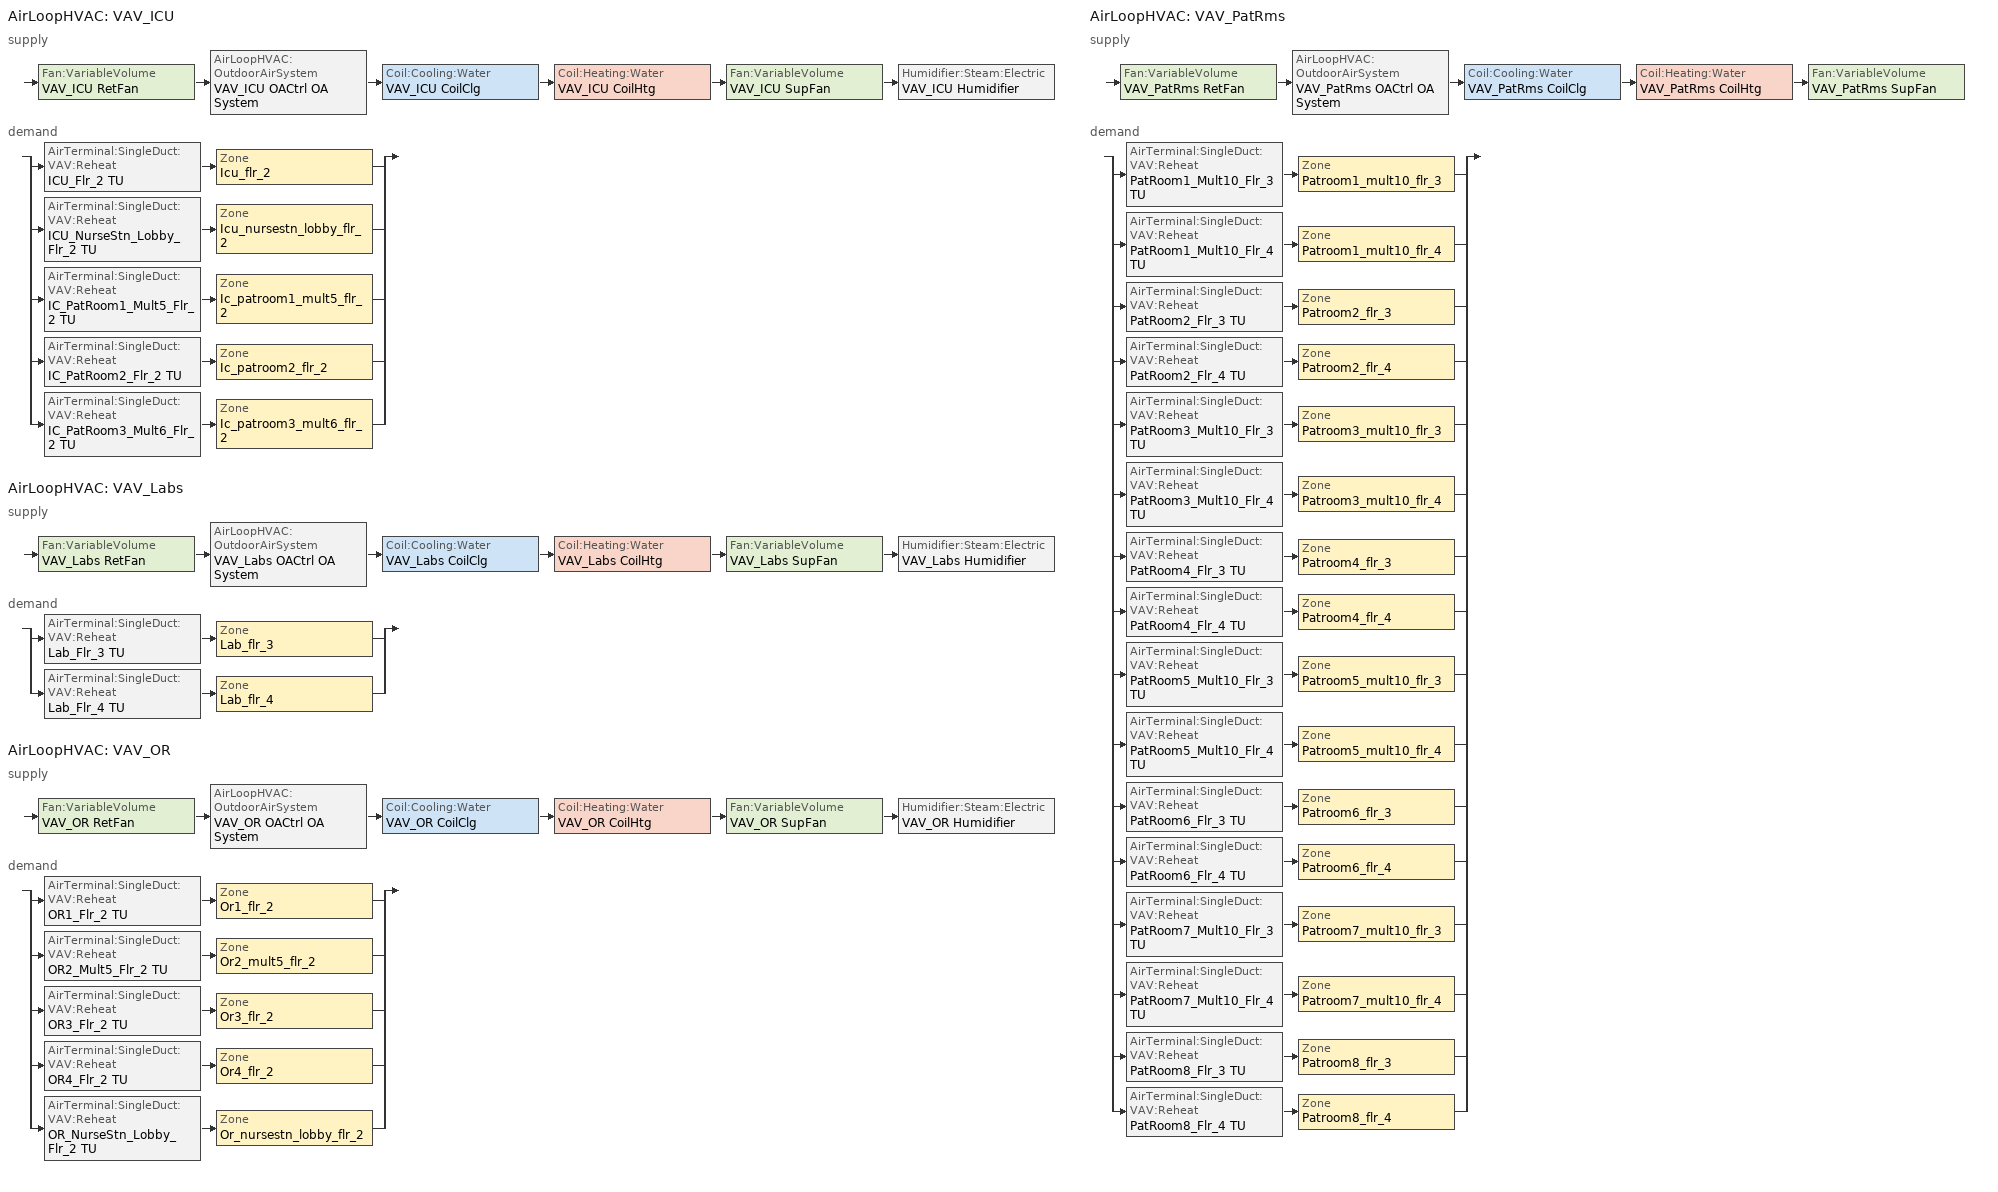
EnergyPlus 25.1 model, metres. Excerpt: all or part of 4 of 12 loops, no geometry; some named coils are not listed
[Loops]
AirLoopHVAC 'VAV_ICU'
 supply: Fan:VariableVolume 'VAV_ICU RetFan' > AirLoopHVAC:OutdoorAirSystem 'VAV_ICU OACtrl OA System' > Coil:Cooling:Water 'VAV_ICU CoilClg' > Coil:Heating:Water 'VAV_ICU CoilHtg' > Fan:VariableVolume 'VAV_ICU SupFan' > Humidifier:Steam:Electric 'VAV_ICU Humidifier'
 demand: split
  | AirTerminal:SingleDuct:VAV:Reheat 'ICU_Flr_2 TU' > Zone 'Icu_flr_2'
  | AirTerminal:SingleDuct:VAV:Reheat 'ICU_NurseStn_Lobby_Flr_2 TU' > Zone 'Icu_nursestn_lobby_flr_2'
  | AirTerminal:SingleDuct:VAV:Reheat 'IC_PatRoom1_Mult5_Flr_2 TU' > Zone 'Ic_patroom1_mult5_flr_2'
  | AirTerminal:SingleDuct:VAV:Reheat 'IC_PatRoom2_Flr_2 TU' > Zone 'Ic_patroom2_flr_2'
  | AirTerminal:SingleDuct:VAV:Reheat 'IC_PatRoom3_Mult6_Flr_2 TU' > Zone 'Ic_patroom3_mult6_flr_2'
AirLoopHVAC 'VAV_Labs'
 supply: Fan:VariableVolume 'VAV_Labs RetFan' > AirLoopHVAC:OutdoorAirSystem 'VAV_Labs OACtrl OA System' > Coil:Cooling:Water 'VAV_Labs CoilClg' > Coil:Heating:Water 'VAV_Labs CoilHtg' > Fan:VariableVolume 'VAV_Labs SupFan' > Humidifier:Steam:Electric 'VAV_Labs Humidifier'
 demand: split
  | AirTerminal:SingleDuct:VAV:Reheat 'Lab_Flr_3 TU' > Zone 'Lab_flr_3'
  | AirTerminal:SingleDuct:VAV:Reheat 'Lab_Flr_4 TU' > Zone 'Lab_flr_4'
AirLoopHVAC 'VAV_OR'
 supply: Fan:VariableVolume 'VAV_OR RetFan' > AirLoopHVAC:OutdoorAirSystem 'VAV_OR OACtrl OA System' > Coil:Cooling:Water 'VAV_OR CoilClg' > Coil:Heating:Water 'VAV_OR CoilHtg' > Fan:VariableVolume 'VAV_OR SupFan' > Humidifier:Steam:Electric 'VAV_OR Humidifier'
 demand: split
  | AirTerminal:SingleDuct:VAV:Reheat 'OR1_Flr_2 TU' > Zone 'Or1_flr_2'
  | AirTerminal:SingleDuct:VAV:Reheat 'OR2_Mult5_Flr_2 TU' > Zone 'Or2_mult5_flr_2'
  | AirTerminal:SingleDuct:VAV:Reheat 'OR3_Flr_2 TU' > Zone 'Or3_flr_2'
  | AirTerminal:SingleDuct:VAV:Reheat 'OR4_Flr_2 TU' > Zone 'Or4_flr_2'
  | AirTerminal:SingleDuct:VAV:Reheat 'OR_NurseStn_Lobby_Flr_2 TU' > Zone 'Or_nursestn_lobby_flr_2'
AirLoopHVAC 'VAV_PatRms'
 supply: Fan:VariableVolume 'VAV_PatRms RetFan' > AirLoopHVAC:OutdoorAirSystem 'VAV_PatRms OACtrl OA System' > Coil:Cooling:Water 'VAV_PatRms CoilClg' > Coil:Heating:Water 'VAV_PatRms CoilHtg' > Fan:VariableVolume 'VAV_PatRms SupFan'
 demand: split
  | AirTerminal:SingleDuct:VAV:Reheat 'PatRoom1_Mult10_Flr_3 TU' > Zone 'Patroom1_mult10_flr_3'
  | AirTerminal:SingleDuct:VAV:Reheat 'PatRoom1_Mult10_Flr_4 TU' > Zone 'Patroom1_mult10_flr_4'
  | AirTerminal:SingleDuct:VAV:Reheat 'PatRoom2_Flr_3 TU' > Zone 'Patroom2_flr_3'
  | AirTerminal:SingleDuct:VAV:Reheat 'PatRoom2_Flr_4 TU' > Zone 'Patroom2_flr_4'
  | AirTerminal:SingleDuct:VAV:Reheat 'PatRoom3_Mult10_Flr_3 TU' > Zone 'Patroom3_mult10_flr_3'
  | AirTerminal:SingleDuct:VAV:Reheat 'PatRoom3_Mult10_Flr_4 TU' > Zone 'Patroom3_mult10_flr_4'
  | AirTerminal:SingleDuct:VAV:Reheat 'PatRoom4_Flr_3 TU' > Zone 'Patroom4_flr_3'
  | AirTerminal:SingleDuct:VAV:Reheat 'PatRoom4_Flr_4 TU' > Zone 'Patroom4_flr_4'
  | AirTerminal:SingleDuct:VAV:Reheat 'PatRoom5_Mult10_Flr_3 TU' > Zone 'Patroom5_mult10_flr_3'
  | AirTerminal:SingleDuct:VAV:Reheat 'PatRoom5_Mult10_Flr_4 TU' > Zone 'Patroom5_mult10_flr_4'
  | AirTerminal:SingleDuct:VAV:Reheat 'PatRoom6_Flr_3 TU' > Zone 'Patroom6_flr_3'
  | AirTerminal:SingleDuct:VAV:Reheat 'PatRoom6_Flr_4 TU' > Zone 'Patroom6_flr_4'
  | AirTerminal:SingleDuct:VAV:Reheat 'PatRoom7_Mult10_Flr_3 TU' > Zone 'Patroom7_mult10_flr_3'
  | AirTerminal:SingleDuct:VAV:Reheat 'PatRoom7_Mult10_Flr_4 TU' > Zone 'Patroom7_mult10_flr_4'
  | AirTerminal:SingleDuct:VAV:Reheat 'PatRoom8_Flr_3 TU' > Zone 'Patroom8_flr_3'
  | AirTerminal:SingleDuct:VAV:Reheat 'PatRoom8_Flr_4 TU' > Zone 'Patroom8_flr_4'
[SizingPeriod:DesignDay] Day of Month=21; Dry-Bulb Temperature Range Modifier Type=DefaultMultipliers; Humidity Condition Type=WetBulb; Barometric Pressure {Pa}=101284; Wind Speed {m/s}=2.3; Rain Indicator=No; Snow Indicator=No; Daylight Saving Time Indicator=No
Name | Month | Day Type | Maximum Dry-Bulb Temperature {C} | Daily Dry-Bulb Temperature Range {deltaC} | Wetbulb or DewPoint at Maximum Dry-Bulb {C} | Wind Direction {deg} | Solar Model Indicator | ASHRAE Clear Sky Optical Depth for Beam Irradiance (taub) | ASHRAE Clear Sky Optical Depth for Diffuse Irradiance (taud) | Sky Clearness
SACRAMENTO EXECUTIVE  October .4% Condns DB=>MCWB | 10 | SummerDesignDay | 33.5 | 14.6 | 18.2 | 220 | ASHRAETau | 0.345 | 2.463
SACRAMENTO EXECUTIVE  September .4% Condns DB=>MCWB | 9 | SummerDesignDay | 37.9 | 16.8 | 19.8 | 220 | ASHRAETau | 0.351 | 2.437
SACRAMENTO EXECUTIVE Ann Htg 99.6% Condns DB | 12 | WinterDesignDay | -0.3 | 0 | -0.3 | 330 | ASHRAEClearSky |  |  | 0
[DesignSpecification:OutdoorAir] Outdoor Air Method=Maximum; Outdoor Air Flow per Person {m3/s-person}=0.00707921; Outdoor Air Flow Air Changes per Hour {1/hr}=0
Name | Outdoor Air Flow per Zone Floor Area {m3/s-m2} | Outdoor Air Flow per Zone {m3/s} | Outdoor Air Schedule
DSOA_Icu_nursestn_lobby_flr_2; DSOA_Or_nursestn_lobby_flr_2; DSOA_Icu_flr_2; DSOA_Ic_patroom1_mult5_flr_2; DSOA_Ic_patroom2_flr_2; DSOA_Ic_patroom3_mult6_flr_2 | 0.0023876 | 0 | HospitalHealth24/7HVACAvail
DSOA_Lab_flr_3; DSOA_Lab_flr_4 | 0.0023876 | 1.34518 | HospitalHealthHVACAvail
DSOA_Or1_flr_2; DSOA_Or2_mult5_flr_2; DSOA_Or3_flr_2; DSOA_Or4_flr_2 | 0.00472441 | 0 | HospitalHealthHVACAvail
DSOA_Patroom1_mult10_flr_3; DSOA_Patroom1_mult10_flr_4; DSOA_Patroom2_flr_3; DSOA_Patroom2_flr_4; DSOA_Patroom3_mult10_flr_3; DSOA_Patroom3_mult10_flr_4; DSOA_Patroom4_flr_3; DSOA_Patroom4_flr_4; DSOA_Patroom5_mult10_flr_3; DSOA_Patroom5_mult10_flr_4; DSOA_Patroom6_flr_3; DSOA_Patroom6_flr_4; DSOA_Patroom7_mult10_flr_3; DSOA_Patroom7_mult10_flr_4; DSOA_Patroom8_flr_3; DSOA_Patroom8_flr_4 | 0.0023876 | 0 | HospitalPatient24/7HVACAvail
[Sizing:Zone] Zone Cooling Design Supply Air Temperature Input Method=TemperatureDifference; Zone Cooling Design Supply Air Temperature {C}=14; Zone Heating Design Supply Air Temperature Input Method=TemperatureDifference; Zone Heating Design Supply Air Temperature {C}=40; Zone Heating Design Supply Air Temperature Difference {deltaC}=13.8889; Zone Cooling Design Supply Air Humidity Ratio {kgWater/kgDryAir}=0.0085; Zone Heating Design Supply Air Humidity Ratio {kgWater/kgDryAir}=0.008; Cooling Design Air Flow Method=DesignDay; Cooling Design Air Flow Rate {m3/s}=0; Cooling Minimum Air Flow per Zone Floor Area {m3/s-m2}=0; Cooling Minimum Air Flow {m3/s}=0; Cooling Minimum Air Flow Fraction=0; Heating Design Air Flow Method=DesignDay; Heating Design Air Flow Rate {m3/s}=0; Heating Maximum Air Flow per Zone Floor Area {m3/s-m2}=0; Heating Maximum Air Flow {m3/s}=0; Account for Dedicated Outdoor Air System=No; Zone Load Sizing Method=Sensible Load Only No Latent Load; Zone Latent Cooling Design Supply Air Humidity Ratio Input Method=HumidityRatioDifference; Zone Cooling Design Supply Air Humidity Ratio Difference {kgWater/kgDryAir}=0.005; Zone Latent Heating Design Supply Air Humidity Ratio Input Method=HumidityRatioDifference; Zone Humidification Design Supply Air Humidity Ratio Difference {kgWater/kgDryAir}=0.005
Name | Zone Cooling Design Supply Air Temperature Difference {deltaC} | Design Specification Outdoor Air Object | Heating Maximum Air Flow Fraction | Zone Cooling Sizing Factor
ICU_Flr_2 | 11.1111 | DSOA_ICU_Flr_2 | 0.999893
ICU_NurseStn_Lobby_Flr_2 | 8.33333 | DSOA_ICU_NurseStn_Lobby_Flr_2 | 0.5
IC_PatRoom1_Mult5_Flr_2 | 11.1111 | DSOA_IC_PatRoom1_Mult5_Flr_2 | 0.996835
IC_PatRoom2_Flr_2 | 11.1111 | DSOA_IC_PatRoom2_Flr_2 | 0.997625
IC_PatRoom3_Mult6_Flr_2 | 11.1111 | DSOA_IC_PatRoom3_Mult6_Flr_2 | 0.996835
Lab_Flr_3 | 8.33333 | DSOA_Lab_Flr_3 | 1
Lab_Flr_4 | 8.33333 | DSOA_Lab_Flr_4 | 1
OR1_Flr_2 | 8.33333 | DSOA_OR1_Flr_2 | 0.999793 | 2
OR2_Mult5_Flr_2 | 8.33333 | DSOA_OR2_Mult5_Flr_2 | 0.999643 | 2
OR3_Flr_2 | 8.33333 | DSOA_OR3_Flr_2 | 0.999643 | 2
OR4_Flr_2 | 8.33333 | DSOA_OR4_Flr_2 | 0.999946 | 2
OR_NurseStn_Lobby_Flr_2 | 11.1111 | DSOA_OR_NurseStn_Lobby_Flr_2 | 0.999915 | 2
PatRoom1_Mult10_Flr_3 | 11.1111 | DSOA_PatRoom1_Mult10_Flr_3 | 0.995261
PatRoom1_Mult10_Flr_4 | 11.1111 | DSOA_PatRoom1_Mult10_Flr_4 | 0.995261
PatRoom2_Flr_3 | 11.1111 | DSOA_PatRoom2_Flr_3 | 0.933333
PatRoom2_Flr_4 | 11.1111 | DSOA_PatRoom2_Flr_4 | 0.933333
PatRoom3_Mult10_Flr_3 | 11.1111 | DSOA_PatRoom3_Mult10_Flr_3 | 0.995098
PatRoom3_Mult10_Flr_4 | 11.1111 | DSOA_PatRoom3_Mult10_Flr_4 | 0.995098
PatRoom4_Flr_3 | 11.1111 | DSOA_PatRoom4_Flr_3 | 0.933333
PatRoom4_Flr_4 | 11.1111 | DSOA_PatRoom4_Flr_4 | 0.933333
PatRoom5_Mult10_Flr_3 | 11.1111 | DSOA_PatRoom5_Mult10_Flr_3 | 0.995261
PatRoom5_Mult10_Flr_4 | 11.1111 | DSOA_PatRoom5_Mult10_Flr_4 | 0.995261
PatRoom6_Flr_3 | 11.1111 | DSOA_PatRoom6_Flr_3 | 0.933333
PatRoom6_Flr_4 | 11.1111 | DSOA_PatRoom6_Flr_4 | 0.933333
PatRoom7_Mult10_Flr_3 | 11.1111 | DSOA_PatRoom7_Mult10_Flr_3 | 0.995098
PatRoom7_Mult10_Flr_4 | 11.1111 | DSOA_PatRoom7_Mult10_Flr_4 | 0.995098
PatRoom8_Flr_3 | 11.1111 | DSOA_PatRoom8_Flr_3 | 0.933333
PatRoom8_Flr_4 | 11.1111 | DSOA_PatRoom8_Flr_4 | 0.933333
[Sizing:System] Central Heating Maximum System Air Flow Ratio=autosize; Preheat Design Temperature {C}=5.68434e-14; Preheat Design Humidity Ratio {kgWater/kgDryAir}=0; Precool Design Temperature {C}=5.68434e-14; Precool Design Humidity Ratio {kgWater/kgDryAir}=0; Central Heating Design Supply Air Temperature {C}=18.3333; Type of Zone Sum to Use=Coincident; 100% Outdoor Air in Cooling=No; 100% Outdoor Air in Heating=No; Central Cooling Design Supply Air Humidity Ratio {kgWater/kgDryAir}=0.0085; Central Heating Design Supply Air Humidity Ratio {kgWater/kgDryAir}=0.008; Cooling Supply Air Flow Rate Method=DesignDay; Cooling Supply Air Flow Rate {m3/s}=0; Cooling Supply Air Flow Rate Per Floor Area {m3/s-m2}=0.00996765; Cooling Fraction of Autosized Cooling Supply Air Flow Rate=1; Cooling Supply Air Flow Rate Per Unit Cooling Capacity {m3/s-W}=3.94755e-05; Heating Supply Air Flow Rate Method=DesignDay; Heating Supply Air Flow Rate {m3/s}=0; Heating Supply Air Flow Rate Per Floor Area {m3/s-m2}=0.00996765; Heating Fraction of Autosized Heating Supply Air Flow Rate=1; Heating Fraction of Autosized Cooling Supply Air Flow Rate=1; Heating Supply Air Flow Rate Per Unit Heating Capacity {m3/s-W}=3.15882e-05; System Outdoor Air Method=ZoneSum; Zone Maximum Outdoor Air Fraction=1; Cooling Design Capacity Method=CoolingDesignCapacity; Cooling Design Capacity {W}=Autosize; Cooling Design Capacity Per Floor Area {W/m2}=234.7; Fraction of Autosized Cooling Design Capacity=1; Heating Design Capacity Method=HeatingDesignCapacity; Heating Design Capacity {W}=Autosize; Heating Design Capacity Per Floor Area {W/m2}=157; Fraction of Autosized Heating Design Capacity=1; Central Cooling Capacity Control Method=OnOff
Name | Type of Load to Size On | Design Outdoor Air Flow Rate {m3/s} | Central Cooling Design Supply Air Temperature {C}
VAV_ICU | Total | Autosize | 12.7778
VAV_Labs | Total | Autosize | 15.5556
VAV_OR | Total | autosize | 12.7778
VAV_PatRms | Sensible | Autosize | 12.7778
[AirTerminal:SingleDuct:VAV:Reheat] Availability Schedule=Always On Discrete; Maximum Air Flow Rate {m3/s}=Autosize; Zone Minimum Air Flow Input Method=Constant; Constant Minimum Air Flow Fraction=0.3; Maximum Hot Water or Steam Flow Rate {m3/s}=Autosize; Minimum Hot Water or Steam Flow Rate {m3/s}=0; Convergence Tolerance=0.001; Maximum Flow Fraction During Reheat=0.5; Maximum Reheat Air Temperature {C}=35
Name | Fixed Minimum Air Flow Rate {m3/s} | Reheat Coil | Damper Heating Action
ICU_Flr_2 TU | autosize | ICU_Flr_2 RhtCoil | ReverseWithLimits
ICU_NurseStn_Lobby_Flr_2 TU | autosize | ICU_NurseStn_Lobby_Flr_2 RhtCoil | ReverseWithLimits
IC_PatRoom1_Mult5_Flr_2 TU | autosize | IC_PatRoom1_Mult5_Flr_2 RhtCoil | ReverseWithLimits
IC_PatRoom2_Flr_2 TU | autosize | IC_PatRoom2_Flr_2 RhtCoil | ReverseWithLimits
IC_PatRoom3_Mult6_Flr_2 TU | autosize | IC_PatRoom3_Mult6_Flr_2 RhtCoil | ReverseWithLimits
Lab_Flr_3 TU | autosize | Lab_Flr_3 RhtCoil | Normal
Lab_Flr_4 TU | autosize | Lab_Flr_4 RhtCoil | Normal
OR1_Flr_2 TU | 1.32071 | OR1_Flr_2 RhtCoil | ReverseWithLimits
OR2_Mult5_Flr_2 TU | 6.60254 | OR2_Mult5_Flr_2 RhtCoil | ReverseWithLimits
OR3_Flr_2 TU | 1.32051 | OR3_Flr_2 RhtCoil | ReverseWithLimits
OR4_Flr_2 TU | 5.28317 | OR4_Flr_2 RhtCoil | ReverseWithLimits
OR_NurseStn_Lobby_Flr_2 TU | 5.52226 | OR_NurseStn_Lobby_Flr_2 RhtCoil | ReverseWithLimits
PatRoom1_Mult10_Flr_3 TU | autosize | PatRoom1_Mult10_Flr_3 RhtCoil | ReverseWithLimits
PatRoom1_Mult10_Flr_4 TU | autosize | PatRoom1_Mult10_Flr_4 RhtCoil | ReverseWithLimits
PatRoom2_Flr_3 TU | autosize | PatRoom2_Flr_3 RhtCoil | ReverseWithLimits
PatRoom2_Flr_4 TU | autosize | PatRoom2_Flr_4 RhtCoil | ReverseWithLimits
PatRoom3_Mult10_Flr_3 TU | autosize | PatRoom3_Mult10_Flr_3 RhtCoil | ReverseWithLimits
PatRoom3_Mult10_Flr_4 TU | autosize | PatRoom3_Mult10_Flr_4 RhtCoil | ReverseWithLimits
PatRoom4_Flr_3 TU | autosize | PatRoom4_Flr_3 RhtCoil | ReverseWithLimits
PatRoom4_Flr_4 TU | autosize | PatRoom4_Flr_4 RhtCoil | ReverseWithLimits
PatRoom5_Mult10_Flr_3 TU | autosize | PatRoom5_Mult10_Flr_3 RhtCoil | ReverseWithLimits
PatRoom5_Mult10_Flr_4 TU | autosize | PatRoom5_Mult10_Flr_4 RhtCoil | ReverseWithLimits
PatRoom6_Flr_3 TU | autosize | PatRoom6_Flr_3 RhtCoil | ReverseWithLimits
PatRoom6_Flr_4 TU | autosize | PatRoom6_Flr_4 RhtCoil | ReverseWithLimits
PatRoom7_Mult10_Flr_3 TU | autosize | PatRoom7_Mult10_Flr_3 RhtCoil | ReverseWithLimits
PatRoom7_Mult10_Flr_4 TU | autosize | PatRoom7_Mult10_Flr_4 RhtCoil | ReverseWithLimits
PatRoom8_Flr_3 TU | autosize | PatRoom8_Flr_3 RhtCoil | ReverseWithLimits
PatRoom8_Flr_4 TU | autosize | PatRoom8_Flr_4 RhtCoil | ReverseWithLimits
[Zone equipment]
ICU_Flr_2: ICU_Flr_2 TU
ICU_NurseStn_Lobby_Flr_2: ICU_NurseStn_Lobby_Flr_2 TU
IC_PatRoom1_Mult5_Flr_2: IC_PatRoom1_Mult5_Flr_2 TU
IC_PatRoom2_Flr_2: IC_PatRoom2_Flr_2 TU
IC_PatRoom3_Mult6_Flr_2: IC_PatRoom3_Mult6_Flr_2 TU
Lab_Flr_3: Lab_Flr_3 Thermal Zone PropExhFan, Lab_Flr_3 TU
Lab_Flr_4: Lab_Flr_4 Thermal Zone PropExhFan, Lab_Flr_4 TU
OR1_Flr_2: OR1_Flr_2 TU
OR2_Mult5_Flr_2: OR2_Mult5_Flr_2 TU
OR3_Flr_2: OR3_Flr_2 TU
OR4_Flr_2: OR4_Flr_2 TU
OR_NurseStn_Lobby_Flr_2: OR_NurseStn_Lobby_Flr_2 TU
PatRoom1_Mult10_Flr_3: PatRoom1_Mult10_Flr_3 TU
PatRoom1_Mult10_Flr_4: PatRoom1_Mult10_Flr_4 TU
PatRoom2_Flr_3: PatRoom2_Flr_3 TU
PatRoom2_Flr_4: PatRoom2_Flr_4 TU
PatRoom3_Mult10_Flr_3: PatRoom3_Mult10_Flr_3 TU
PatRoom3_Mult10_Flr_4: PatRoom3_Mult10_Flr_4 TU
PatRoom4_Flr_3: PatRoom4_Flr_3 TU
PatRoom4_Flr_4: PatRoom4_Flr_4 TU
PatRoom5_Mult10_Flr_3: PatRoom5_Mult10_Flr_3 TU
PatRoom5_Mult10_Flr_4: PatRoom5_Mult10_Flr_4 TU
PatRoom6_Flr_3: PatRoom6_Flr_3 TU
PatRoom6_Flr_4: PatRoom6_Flr_4 TU
PatRoom7_Mult10_Flr_3: PatRoom7_Mult10_Flr_3 TU
PatRoom7_Mult10_Flr_4: PatRoom7_Mult10_Flr_4 TU
PatRoom8_Flr_3: PatRoom8_Flr_3 TU
PatRoom8_Flr_4: PatRoom8_Flr_4 TU
[Fan:VariableVolume] Fan Total Efficiency=0.59; Pressure Rise {Pa}=939.27; Maximum Flow Rate {m3/s}=Autosize; Fan Power Minimum Flow Rate Input Method=Fraction; Fan Power Minimum Flow Fraction=0.25; Motor Efficiency=0.9; Motor In Airstream Fraction=1; Fan Power Coefficient 1=0.04076; Fan Power Coefficient 2=0.088045; Fan Power Coefficient 3=-0.072926; Fan Power Coefficient 4=0.94374; Fan Power Coefficient 5=0
Name | Availability Schedule
VAV_ICU RetFan; VAV_ICU SupFan; VAV_PatRms RetFan; VAV_PatRms SupFan | HospitalHealth24/7HVACAvail
VAV_Labs RetFan; VAV_Labs SupFan; VAV_OR RetFan; VAV_OR SupFan | HospitalHealthHVACAvail
[Fan:ZoneExhaust] Availability Schedule=HospitalHealthHVACAvail; Fan Total Efficiency=0.5549; Maximum Flow Rate {m3/s}=2.05297; Flow Fraction Schedule=LabExhaustVAVAutoSashCtrl; System Availability Manager Coupling Mode=Coupled; Balanced Exhaust Fraction Schedule=Off
Name | Pressure Rise {Pa}
Lab_Flr_3 Thermal Zone PropExhFan | 682.274
Lab_Flr_4 Thermal Zone PropExhFan | 955.184
[Coil:Cooling:Water] Availability Schedule=Always On Discrete; Design Water Flow Rate {m3/s}=autosize; Design Air Flow Rate {m3/s}=autosize; Design Inlet Water Temperature {C}=6.66667; Design Inlet Air Temperature {C}=Autosize; Design Outlet Air Temperature {C}=Autosize; Design Inlet Air Humidity Ratio {kgWater/kgDryAir}=Autosize; Design Outlet Air Humidity Ratio {kgWater/kgDryAir}=Autosize; Type of Analysis=SimpleAnalysis; Heat Exchanger Configuration=CrossFlow
VAV_ICU CoilClg; VAV_Labs CoilClg; VAV_OR CoilClg; VAV_PatRms CoilClg
[Coil:Heating:Water] Availability Schedule=Always On Discrete; U-Factor Times Area Value {W/K}=Autosize; Maximum Water Flow Rate {m3/s}=Autosize; Performance Input Method=NominalCapacity; Rated Capacity {W}=Autosize; Rated Inlet Water Temperature {C}=71.1111; Rated Inlet Air Temperature {C}=16.6; Rated Outlet Water Temperature {C}=48.8889; Rated Outlet Air Temperature {C}=32.2; Rated Ratio for Air and Water Convection=0.5
VAV_ICU CoilHtg; VAV_Labs CoilHtg; VAV_OR CoilHtg; VAV_PatRms CoilHtg
[Humidifier:Steam:Electric] Rated Capacity {m3/s}=autosize; Rated Power {W}=autosize; Rated Fan Power {W}=0; Standby Power {W}=0
Name | Availability Schedule
VAV_ICU Humidifier | HospitalHealth24/7HVACAvail
VAV_Labs Humidifier; VAV_OR Humidifier | Off
[HeatExchanger:AirToAir:SensibleAndLatent] Nominal Supply Air Flow Rate {m3/s}=autosize; Sensible Effectiveness at 100% Heating Air Flow=0.6; Latent Effectiveness at 100% Heating Air Flow=0; Sensible Effectiveness at 100% Cooling Air Flow=0.6; Latent Effectiveness at 100% Cooling Air Flow=0; Nominal Electric Power {W}=0; Supply Air Outlet Temperature Control=No; Heat Exchanger Type=Plate; Frost Control Type=None; Threshold Temperature {C}=1.7; Economizer Lockout=Yes
Name | Availability Schedule | Sensible Effectiveness of Heating Air Flow Curve | Sensible Effectiveness of Cooling Air Flow Curve
VAV_ICU HtRcvry | HospitalHealth24/7HVACAvail | VAV_ICU HtRcvry_1 | VAV_ICU HtRcvry_3
VAV_OR HtRcvry | HospitalHealthHVACAvail | VAV_OR HtRcvry_1 | VAV_OR HtRcvry_3
VAV_PatRms HtRcvry | HospitalHealthHVACAvail | VAV_PatRms HtRcvry_1 | VAV_PatRms HtRcvry_3
[Controller:WaterCoil] Actuator Variable=Flow; Controller Convergence Tolerance {deltaC}=0.1; Maximum Actuated Flow {m3/s}=autosize; Minimum Actuated Flow {m3/s}=0
Name | Control Variable | Action
Controller Water Coil 10; Controller Water Coil 12 | Temperature | Reverse
Controller Water Coil 9; Controller Water Coil 13; Controller Water Coil 7; Controller Water Coil 11 | Temperature | Normal
Controller Water Coil 14; Controller Water Coil 8 | TemperatureAndHumidityRatio | Reverse
[Controller:OutdoorAir] Minimum Outdoor Air Flow Rate {m3/s}=0; Maximum Outdoor Air Flow Rate {m3/s}=Autosize; Economizer Control Type=FixedDryBulb; Economizer Control Action Type=ModulateFlow; Economizer Maximum Limit Dry-Bulb Temperature {C}=23.8889; Economizer Maximum Limit Enthalpy {J/kg}=116300; Economizer Minimum Limit Dry-Bulb Temperature {C}=7.22222; Lockout Type=NoLockout; Minimum Limit Type=FixedMinimum; High Humidity Control=No; Control High Indoor Humidity Based on Outdoor Humidity Ratio=Yes; Heat Recovery Bypass Control Type=BypassWhenWithinEconomizerLimits; Economizer Operation Staging=InterlockedWithMechanicalCooling
Name | Minimum Outdoor Air Schedule | Maximum Fraction of Outdoor Air Schedule | Mechanical Ventilation Controller
VAV_ICU OACtrl | HospitalHealth24/7HVACAvail | HospitalHealth24/7HVACAvail | VAV_ICU OACtrl Mech Vent Controller
VAV_Labs OACtrl | HospitalHealthHVACAvail | HospitalHealthHVACAvail | VAV_Labs OACtrl Mech Vent Controller
VAV_OR OACtrl | HospitalHealthHVACAvail | HospitalHealthHVACAvail | VAV_OR OACtrl Mech Vent Controller
VAV_PatRms OACtrl | HospitalPatient24/7HVACAvail | HospitalPatient24/7HVACAvail | VAV_PatRms OACtrl Mech Vent Controller
[Controller:MechanicalVentilation] Demand Controlled Ventilation=No; System Outdoor Air Method=ZoneSum
Name | Availability Schedule | Zone or ZoneList 1 | Design Specification Outdoor Air Object Name 1 | Zone or ZoneList 2 | Design Specification Outdoor Air Object Name 2 | Zone or ZoneList 3 | Design Specification Outdoor Air Object Name 3 | Zone or ZoneList 4 | Design Specification Outdoor Air Object Name 4 | Zone or ZoneList 5 | Design Specification Outdoor Air Object Name 5 | Zone or ZoneList 6 | Design Specification Outdoor Air Object Name 6 | Zone or ZoneList 7 | Design Specification Outdoor Air Object Name 7 | Zone or ZoneList 8 | Design Specification Outdoor Air Object Name 8 | Zone or ZoneList 9 | Design Specification Outdoor Air Object Name 9 | Zone or ZoneList 10 | Design Specification Outdoor Air Object Name 10 | Zone or ZoneList 11 | Design Specification Outdoor Air Object Name 11 | Zone or ZoneList 12 | Design Specification Outdoor Air Object Name 12 | Zone or ZoneList 13 | Design Specification Outdoor Air Object Name 13 | Zone or ZoneList 14 | Design Specification Outdoor Air Object Name 14 | Zone or ZoneList 15 | Design Specification Outdoor Air Object Name 15 | Zone or ZoneList 16 | Design Specification Outdoor Air Object Name 16
VAV_ICU OACtrl Mech Vent Controller | HospitalHealth24/7HVACAvail | ICU_Flr_2 | DSOA_ICU_Flr_2 | ICU_NurseStn_Lobby_Flr_2 | DSOA_ICU_NurseStn_Lobby_Flr_2 | IC_PatRoom1_Mult5_Flr_2 | DSOA_IC_PatRoom1_Mult5_Flr_2 | IC_PatRoom2_Flr_2 | DSOA_IC_PatRoom2_Flr_2 | IC_PatRoom3_Mult6_Flr_2 | DSOA_IC_PatRoom3_Mult6_Flr_2
VAV_Labs OACtrl Mech Vent Controller | HospitalHealthHVACAvail | Lab_Flr_3 | DSOA_Lab_Flr_3 | Lab_Flr_4 | DSOA_Lab_Flr_4
VAV_OR OACtrl Mech Vent Controller | HospitalHealthHVACAvail | OR1_Flr_2 | DSOA_OR1_Flr_2 | OR2_Mult5_Flr_2 | DSOA_OR2_Mult5_Flr_2 | OR3_Flr_2 | DSOA_OR3_Flr_2 | OR4_Flr_2 | DSOA_OR4_Flr_2 | OR_NurseStn_Lobby_Flr_2 | DSOA_OR_NurseStn_Lobby_Flr_2
VAV_PatRms OACtrl Mech Vent Controller | HospitalPatient24/7HVACAvail | PatRoom1_Mult10_Flr_3 | DSOA_PatRoom1_Mult10_Flr_3 | PatRoom1_Mult10_Flr_4 | DSOA_PatRoom1_Mult10_Flr_4 | PatRoom2_Flr_3 | DSOA_PatRoom2_Flr_3 | PatRoom2_Flr_4 | DSOA_PatRoom2_Flr_4 | PatRoom3_Mult10_Flr_3 | DSOA_PatRoom3_Mult10_Flr_3 | PatRoom3_Mult10_Flr_4 | DSOA_PatRoom3_Mult10_Flr_4 | PatRoom4_Flr_3 | DSOA_PatRoom4_Flr_3 | PatRoom4_Flr_4 | DSOA_PatRoom4_Flr_4 | PatRoom5_Mult10_Flr_3 | DSOA_PatRoom5_Mult10_Flr_3 | PatRoom5_Mult10_Flr_4 | DSOA_PatRoom5_Mult10_Flr_4 | PatRoom6_Flr_3 | DSOA_PatRoom6_Flr_3 | PatRoom6_Flr_4 | DSOA_PatRoom6_Flr_4 | PatRoom7_Mult10_Flr_3 | DSOA_PatRoom7_Mult10_Flr_3 | PatRoom7_Mult10_Flr_4 | DSOA_PatRoom7_Mult10_Flr_4 | PatRoom8_Flr_3 | DSOA_PatRoom8_Flr_3 | PatRoom8_Flr_4 | DSOA_PatRoom8_Flr_4
[AirLoopHVAC] Design Supply Air Flow Rate {m3/s}=autosize
Name | Design Return Air Flow Fraction of Supply Air Flow
VAV_ICU; VAV_PatRms | 0.9
VAV_Labs; VAV_OR | 1
[SetpointManager:MixedAir] Control Variable=Temperature
Name | Setpoint Node or NodeList
VAV_ICU RetFan Outlet Node OS Default SPM | VAV_ICU RetFan Outlet Node
VAV_ICU HtRcvry OA Stream Outlet Node OS Default SPM | VAV_ICU HtRcvry OA Stream Outlet Node
VAV_ICU OACtrl OA System Mixed Air Node OS Default SPM | VAV_ICU OACtrl OA System Mixed Air Node
VAV_ICU CoilClg Air Outlet Node OS Default SPM | VAV_ICU CoilClg Air Outlet Node
VAV_ICU CoilHtg Air Outlet Node OS Default SPM | VAV_ICU CoilHtg Air Outlet Node
VAV_Labs RetFan Outlet Node OS Default SPM | VAV_Labs RetFan Outlet Node
VAV_Labs OACtrl OA System Mixed Air Node OS Default SPM | VAV_Labs OACtrl OA System Mixed Air Node
VAV_Labs CoilClg Air Outlet Node OS Default SPM | VAV_Labs CoilClg Air Outlet Node
VAV_Labs CoilHtg Air Outlet Node OS Default SPM | VAV_Labs CoilHtg Air Outlet Node
VAV_OR RetFan Outlet Node OS Default SPM | VAV_OR RetFan Outlet Node
VAV_OR HtRcvry OA Stream Outlet Node OS Default SPM | VAV_OR HtRcvry OA Stream Outlet Node
VAV_OR OACtrl OA System Mixed Air Node OS Default SPM | VAV_OR OACtrl OA System Mixed Air Node
VAV_OR CoilClg Air Outlet Node OS Default SPM | VAV_OR CoilClg Air Outlet Node
VAV_OR CoilHtg Air Outlet Node OS Default SPM | VAV_OR CoilHtg Air Outlet Node
VAV_PatRms RetFan Outlet Node OS Default SPM | VAV_PatRms RetFan Outlet Node
VAV_PatRms HtRcvry OA Stream Outlet Node OS Default SPM | VAV_PatRms HtRcvry OA Stream Outlet Node
VAV_PatRms OACtrl OA System Mixed Air Node OS Default SPM | VAV_PatRms OACtrl OA System Mixed Air Node
VAV_PatRms CoilClg Air Outlet Node OS Default SPM | VAV_PatRms CoilClg Air Outlet Node
VAV_PatRms CoilHtg Air Outlet Node OS Default SPM | VAV_PatRms CoilHtg Air Outlet Node
[SetpointManager:Warmest] Control Variable=Temperature; Minimum Setpoint Temperature {C}=12.7778; Maximum Setpoint Temperature {C}=18.3333; Strategy=MaximumTemperature
Name | HVAC Air Loop | Setpoint Node or NodeList
Setpoint Manager Warmest 5 | VAV_ICU | VAV_ICU Supply Outlet Nodes
Setpoint Manager Warmest 7 | VAV_Labs | VAV_Labs Supply Outlet Nodes
Setpoint Manager Warmest 4 | VAV_OR | VAV_OR Supply Outlet Nodes
Setpoint Manager Warmest 6 | VAV_PatRms | VAV_PatRms Supply Outlet Nodes
[SetpointManager:MultiZone:Humidity:Minimum]
Name | HVAC Air Loop | Setpoint Node or NodeList
VAV_ICU Humidifier | VAV_ICU | VAV_ICU Supply Outlet Nodes
VAV_Labs Humidifier | VAV_Labs | VAV_Labs Supply Outlet Nodes
VAV_OR Humidifier | VAV_OR | VAV_OR Supply Outlet Nodes
[SetpointManager:MultiZone:Humidity:Maximum]
Name | HVAC Air Loop | Setpoint Node or NodeList
VAV_ICU ClgCoil Humidifier | VAV_ICU | VAV_ICU CoilClg Air Outlet Node
VAV_Labs ClgCoil Humidifier | VAV_Labs | VAV_Labs CoilClg Air Outlet Node
VAV_OR ClgCoil Humidifier | VAV_OR | VAV_OR CoilClg Air Outlet Node
[Schedule:Day:Hourly]
OffDay: 0, 0, 0, 0, 0, 0, 0, 0, 0, 0, 0, 0, 0, 0, 0, 0, 0, 0, 0, 0, 0, 0, 0, 0
HospitalHealthHVACAvailWD: 0, 0, 0, 0, 0, 0, 1, 1, 1, 1, 1, 1, 1, 1, 1, 1, 1, 1, 1, 1, 1, 1, 0, 0
HospitalHealthHVACAvailSat: 0, 0, 0, 0, 0, 0, 1, 1, 1, 1, 1, 1, 1, 1, 1, 1, 1, 1, 1, 0, 0, 0, 0, 0
HospitalHealthHVACAvailSun: 0, 0, 0, 0, 0, 0, 0, 1, 1, 1, 1, 1, 1, 1, 1, 1, 0, 0, 0, 0, 0, 0, 0, 0
HospitalHealth24/7HVACAvailWD; HospitalHealth24/7HVACAvailSat; HospitalHealth24/7HVACAvailSun; HospitalPatient24/7HVACAvailWD; HospitalPatient24/7HVACAvailSat; HospitalPatient24/7HVACAvailSun: 1, 1, 1, 1, 1, 1, 1, 1, 1, 1, 1, 1, 1, 1, 1, 1, 1, 1, 1, 1, 1, 1, 1, 1
LabExhaustVAVAutoSashCtrlWD: 0.2, 0.2, 0.2, 0.2, 0.2, 0.2, 0.2, 0.21, 0.22, 0.33, 0.33, 0.26, 0.26, 0.33, 0.33, 0.33, 0.33, 0.33, 0.24, 0.21, 0.21, 0.21, 0.2, 0.2
LabExhaustVAVAutoSashCtrlSat; LabExhaustVAVAutoSashCtrlSun: 0.2, 0.2, 0.2, 0.2, 0.2, 0.2, 0.2, 0.21, 0.21, 0.24, 0.24, 0.24, 0.24, 0.21, 0.21, 0.21, 0.21, 0.21, 0.2, 0.2, 0.2, 0.2, 0.2, 0.2
[Schedule:Week:Daily]
OffWk: OffDay, OffDay, OffDay, OffDay, OffDay, OffDay, OffDay, OffDay, OffDay, OffDay, OffDay, OffDay
HospitalHealth24/7HVACAvailWk: HospitalHealth24/7HVACAvailSun, HospitalHealth24/7HVACAvailWD, HospitalHealth24/7HVACAvailWD, HospitalHealth24/7HVACAvailWD, HospitalHealth24/7HVACAvailWD, HospitalHealth24/7HVACAvailWD, HospitalHealth24/7HVACAvailSat, HospitalHealth24/7HVACAvailSun, HospitalHealth24/7HVACAvailWD, HospitalHealth24/7HVACAvailWD, HospitalHealth24/7HVACAvailSun, HospitalHealth24/7HVACAvailSun
HospitalHealthHVACAvailWk: HospitalHealthHVACAvailSun, HospitalHealthHVACAvailWD, HospitalHealthHVACAvailWD, HospitalHealthHVACAvailWD, HospitalHealthHVACAvailWD, HospitalHealthHVACAvailWD, HospitalHealthHVACAvailSat, HospitalHealthHVACAvailSun, HospitalHealthHVACAvailWD, HospitalHealthHVACAvailWD, HospitalHealthHVACAvailSun, HospitalHealthHVACAvailSun
HospitalPatient24/7HVACAvailWk: HospitalPatient24/7HVACAvailSun, HospitalPatient24/7HVACAvailWD, HospitalPatient24/7HVACAvailWD, HospitalPatient24/7HVACAvailWD, HospitalPatient24/7HVACAvailWD, HospitalPatient24/7HVACAvailWD, HospitalPatient24/7HVACAvailSat, HospitalPatient24/7HVACAvailSun, HospitalPatient24/7HVACAvailWD, HospitalPatient24/7HVACAvailWD, HospitalPatient24/7HVACAvailSun, HospitalPatient24/7HVACAvailSun
LabExhaustVAVAutoSashCtrlWk: LabExhaustVAVAutoSashCtrlSun, LabExhaustVAVAutoSashCtrlWD, LabExhaustVAVAutoSashCtrlWD, LabExhaustVAVAutoSashCtrlWD, LabExhaustVAVAutoSashCtrlWD, LabExhaustVAVAutoSashCtrlWD, LabExhaustVAVAutoSashCtrlSat, LabExhaustVAVAutoSashCtrlSun, LabExhaustVAVAutoSashCtrlWD, LabExhaustVAVAutoSashCtrlWD, LabExhaustVAVAutoSashCtrlSun, LabExhaustVAVAutoSashCtrlSun
[Schedule:Year]
Off: OffWk, 1, 1, 12, 31
HospitalHealth24/7HVACAvail: HospitalHealth24/7HVACAvailWk, 1, 1, 12, 31
HospitalHealthHVACAvail: HospitalHealthHVACAvailWk, 1, 1, 12, 31
HospitalPatient24/7HVACAvail: HospitalPatient24/7HVACAvailWk, 1, 1, 12, 31
LabExhaustVAVAutoSashCtrl: LabExhaustVAVAutoSashCtrlWk, 1, 1, 12, 31
[Schedule:Constant]
Always On Discrete: Hourly Value=1
[Table:IndependentVariable]
HxAirFlowRatio: Linear, Linear, 0, 10, Dimensionless, 0.75, 1
[Table:IndependentVariableList]
effectiveness_IndependentVariableList: HxAirFlowRatio
[Table:Lookup]
VAV_ICU HtRcvry_1; VAV_ICU HtRcvry_3; VAV_OR HtRcvry_1; VAV_OR HtRcvry_3; VAV_PatRms HtRcvry_1; VAV_PatRms HtRcvry_3: effectiveness_IndependentVariableList, DivisorOnly, 0.6, 0, 10, Dimensionless, 0.65, 0.6
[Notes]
From counter.inc created by EP-Launch when running groups of files
Output files                          Hospital_T24-2025-NC_12_Sacramento
Run description                       T24-2025-NC: 12: Sacramento
Parent Run
Run Flag                              True
Weather                               USA_CA_724830_SACRAMENTO-EXECUTIVE_TMY_2000-2020K.epw
Default equipment values. May be overridden by later values.
End of default equipment values.
City                                            Sacramento
